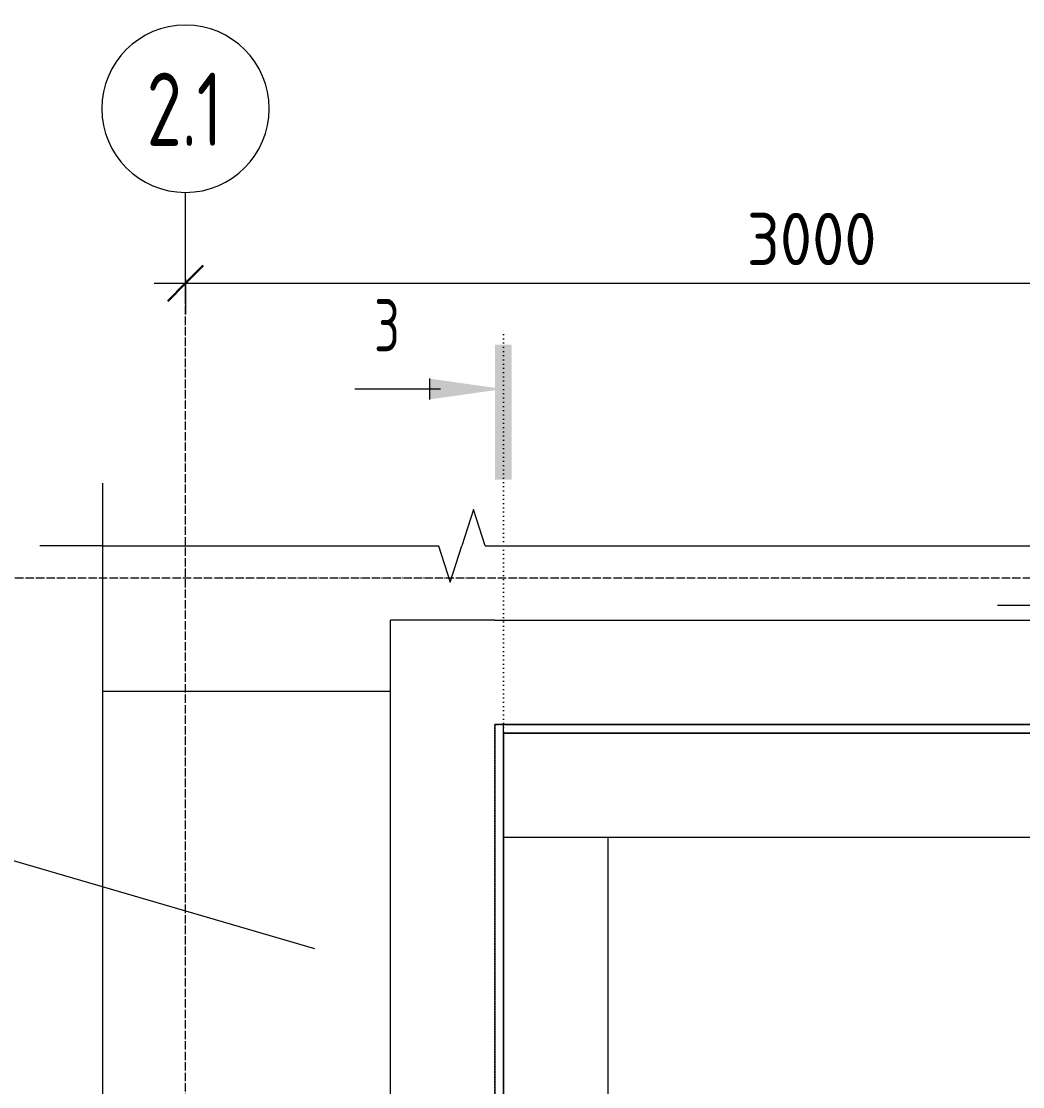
# Model space of a CAD drawing. Header units: millimetres. Extents: x 539 to 32806, y -1166 to 49726.
# Drawn here: x 2608 to 5002, y 47180 to 49726 of the extents above; entities that cross this region are included whole.
import ezdxf

# ---------------------------------------------------------------- set-up
doc = ezdxf.new("R2010")
doc.units = ezdxf.units.MM
for name, pattern in [('01 Штриховая _4 мм_', [6, 3.5, -2.5]), ('02 Штрихпунктирная _20 мм_', [25, 20, -2.5, 0, -2.5]), ('04 Пунктир 10мм', [10, 0, -10])]:
    doc.linetypes.add(name, pattern=pattern)
for name, color, linetype, lineweight in [('AA_Dim', 7, 'Continuous', 9), ('AA_Dim-50', 7, 'Continuous', 9), ('AA_Oformlenie', 7, 'Continuous', 9), ('AA_Razrez', 7, 'Continuous', 9), ('AA_Vinoska', 7, 'Continuous', 9), ('AF_Element', 7, 'Continuous', 20), ('AF_Element_Грунт', 253, 'Continuous', 20), ('AF_Stena_Опалубка', 253, 'Continuous', 20), ('KR_Fundament', 7, 'Continuous', 20), ('Оси', 7, 'Continuous', 9)]:
    doc.layers.add(name, color=color, linetype=linetype, lineweight=lineweight)
doc.styles.add('ISOCPEUR', font='isocpeur.ttf', dxfattribs={"width": 0.7, "height": 175})
doc.styles.add('ISOCPEUR_1', font='isocpeur.ttf', dxfattribs={"width": 0.9, "height": 125})
doc.styles.add('ISOCPEUR_4', font='isocpeur.ttf', dxfattribs={"width": 0.7, "height": 125})
doc.dimstyles.new('00_Точн_3_знака__прозр__1', dxfattribs={"dimscale": 304.8, "dimtxt": 124.497647, "dimasz": 0.278871, "dimexe": 0.246063, "dimexo": 0.164042, "dimgap": 0.016404, "dimtad": 1, "dimdec": 3, "dimrnd": 0.001, "dimdsep": 46, "dimtxsty": 'ISOCPEUR_1', "dimblk1": 'OBLIQUE', "dimblk2": 'OBLIQUE', "dimsah": 1, "dimcen": 0.09, "dimdle": 0.246063, "dimazin": 0, "dimtfac": 1, "dimtdec": 4, "dimtix": 1, "dimtmove": 0, "dimatfit": 3, "dimfxl": 1, "dimtvp": 1, "dimtolj": 1, "dimtzin": 0, "dimlwd": 18, "dimlwe": 18, "dimarcsym": 2})

# ---------------------------------------------------------------- blocks, each defined once
blk = doc.blocks.new('Школа429_0_КР_РД_ВходнаяГруппа3_rvt-1-Схема расположения стоек и пластин металлического навеса в осях Г_1-Е_1_2_1-3_1')
at = {"layer": 'AF_Stena_Опалубка', "color": 152}
for p, q in [((3490.1, 46395), (3490.1, 48295)), ((3740.1, 48295), (3490.1, 48295)), ((3740.1, 48295), (5310.1, 48295)), ((3740.1, 48045), (3740.1, 46145)), ((5510.1, 48045), (3740.1, 48045))]:
    blk.add_line(p, q, dxfattribs=at)
at = {"layer": 'KR_Fundament', "linetype": '01 Штриховая _4 мм_'}
for p, q in [((3740.1, 46145), (3740.1, 48045)), ((3740.1, 48045), (3760, 48045)), ((3740.1, 46145), (3740.1, 48045)), ((3740.1, 48045), (3760, 48045))]:
    blk.add_line(p, q, dxfattribs=at)
at = {"layer": 'KR_Fundament', "color": 34}
blk.add_line((3760.1, 48045), (5510.1, 48045), dxfattribs=at)
blk = doc.blocks.new('грунт2 - грунт1-3847967-Схема расположения стоек и пластин металлического навеса в осях Г_1-Е_1_2_1-3_1')
at = {"layer": 'AF_Element'}
for p, q in [((2802.1, 48125), (3490.1, 48125)), ((3760.1, 43315), (3760.1, 48045))]:
    blk.add_line(p, q, dxfattribs=at)
blk = doc.blocks.new('011_Прямоугольник обрыва _ЭлУзла_ - 011_Прямоугольник обрыва _ЭлУзла_-3732710-Схема расположения стоек и пластин металлического навеса в осях Г_1-Е_1_2_1-3_1')
at = {"layer": 'AA_Oformlenie'}
for p, q in [((0, -1769.8), (0, 0)), ((0, 0), (803.3, 0)), ((914.6, 0), (2519.8, 0))]:
    blk.add_line(p, q, dxfattribs=at)
blk = doc.blocks.new('Ось сетки - d_4мм-2765513-Схема расположения стоек и пластин металлического навеса в осях Г_1-Е_1_2_1-3_1')
at = {"layer": 'Оси'}
for start, end in [(360, 180), (360, 180), (180, 360), (180, 360)]:
    blk.add_arc((0, 0), 4, start, end, dxfattribs=at)
blk = doc.blocks.new('DIMBLOCK3-Схема расположения стоек и пластин металлического навеса в осях Г_1-Е_1_2_1-3_1')
at = {"layer": 'AA_Dim-50', "lineweight": 30}
for p, q in [((3000.1, 49100), (3042.6, 49142.5)), ((6000.1, 49100), (6042.6, 49142.5)), ((3000.1, 49100), (2957.6, 49057.5)), ((6000.1, 49100), (5957.6, 49057.5))]:
    blk.add_line(p, q, dxfattribs=at)
at = {"layer": 'AA_Dim-50', "lineweight": 18}
for p, q in [((2925.1, 49100), (6075.1, 49100)), ((3000.1, 49110.1), (3000.1, 49025)), ((3000.1, 49100), (3000.1, 49110.1)), ((6000.1, 49110.1), (6000.1, 49025)), ((6000.1, 49100), (6000.1, 49110.1))]:
    blk.add_line(p, q, dxfattribs=at)
at = {"layer": 'AA_Dim-50', "color": 0, "lineweight": 18, "insert": (4342, 49268.3), "char_height": 125, "width": 379.239, "attachment_point": 1, "line_spacing_factor": 1.149209, "style": 'ISOCPEUR_1'}
blk.add_mtext('3000', dxfattribs=at)
blk = doc.blocks.new('_Oblique')
at = {"color": 0, "linetype": 'ByBlock', "lineweight": -2}
blk.add_line((-0.5, -0.5), (0.5, 0.5), dxfattribs=at)
blk = doc.blocks.new('Разрез - Номер узла_ спереди-394134-Схема расположения стоек и пластин металлического навеса в осях Г_1-Е_1_2_1-3_1')
at = {"layer": 'AA_Razrez'}
for points in [[(7.329, 0.404), (7.329, -0.394), (0.873, -0.394), (0.873, 0.404)], [(3.497, -3.533), (2.503, -3.533), (3, 0)]]:
    blk.add_hatch(color=256, dxfattribs=at).paths.add_polyline_path(points)
for p, q in [((3, -3), (3, -7.096)), ((2.503, -3.533), (3.497, -3.533))]:
    blk.add_line(p, q, dxfattribs=at)
blk = doc.blocks.new('Разрез - Номер узла_ сзади-394133-Схема расположения стоек и пластин металлического навеса в осях Г_1-Е_1_2_1-3_1')
at = {"layer": 'AA_Razrez'}
for points in [[(7.329, 0.404), (7.329, -0.394), (0.873, -0.394), (0.873, 0.404)], [(3.497, -3.533), (2.503, -3.533), (3, 0)]]:
    blk.add_hatch(color=256, dxfattribs=at).paths.add_polyline_path(points)
for p, q in [((3, -3), (3, -7.096)), ((2.503, -3.533), (3.497, -3.533))]:
    blk.add_line(p, q, dxfattribs=at)

msp = doc.modelspace()

# ---------------------------------------------------------------- linework, layer by layer
at = {"layer": 'AA_Razrez', "linetype": '04 Пунктир 10мм'}
msp.add_line((3760.0619, 40241.0284), (3760.0619, 48997.1885), dxfattribs=at)
at = {"layer": 'AA_Vinoska'}
for p, q in [((2802.1415, 48472.299), (2802.1415, 48622.299)), ((3688.571, 48558.9491), (3660.4167, 48472.299)), ((3716.7254, 48472.299), (3688.571, 48558.9491)), ((2802.1415, 48472.299), (2652.1415, 48472.299)), ((3605.4167, 48472.299), (3632.9167, 48385.6965)), ((3632.9167, 48385.6965), (3660.4167, 48472.299)), ((3309.1479, 47509.4246), (2038.8914, 47879.4766))]:
    msp.add_line(p, q, dxfattribs=at)
at = {"layer": 'AF_Stena_Опалубка'}
for p, q in [((3760.0619, 48024.9997), (5510.0616, 48024.9997)), ((3760.0619, 48024.9997), (3760.0619, 47774.9997)), ((5510.0616, 47774.9997), (3760.0619, 47774.9997)), ((3760.0619, 46145), (3760.0619, 47774.9997)), ((4010.0619, 47774.9997), (3760.0619, 47774.9997)), ((4010.0619, 47774.9997), (4010.0619, 46145))]:
    msp.add_line(p, q, dxfattribs=at)
at = {"layer": 'KR_Fundament'}
for p, q in [((5510.0616, 48024.9997), (3760.0619, 48024.9997)), ((3760.0619, 48024.9997), (3760.0619, 43314.9999))]:
    msp.add_line(p, q, dxfattribs=at)
at = {"layer": 'Оси'}
msp.add_line((3000.0616, 49067.1614), (3000.0616, 49317.1614), dxfattribs=at)
at = {"layer": 'Оси', "linetype": '02 Штрихпунктирная _20 мм_'}
for p, q in [((3000.0616, 41144.0677), (3000.0616, 49067.1614)), ((6276.9872, 48395), (2193.8386, 48395))]:
    msp.add_line(p, q, dxfattribs=at)

# ---------------------------------------------------------------- block references
at = {"lineweight": 5}
msp.add_blockref('Школа429_0_КР_РД_ВходнаяГруппа3_rvt-1-Схема расположения стоек и пластин металлического навеса в осях Г_1-Е_1_2_1-3_1', (0, 0), dxfattribs=at)
at = {"layer": 'AA_Oformlenie'}
msp.add_blockref('011_Прямоугольник обрыва _ЭлУзла_ - 011_Прямоугольник обрыва _ЭлУзла_-3732710-Схема расположения стоек и пластин металлического навеса в осях Г_1-Е_1_2_1-3_1', (2802.1415, 48472.299), dxfattribs=at)
at = {"layer": 'AA_Razrez', "xscale": 49.99999999999998, "yscale": 49.99999999999998, "zscale": 49.99999999999998, "rotation": 269.9999999999998}
for name, p in [('Разрез - Номер узла_ спереди-394134-Схема расположения стоек и пластин металлического навеса в осях Г_1-Е_1_2_1-3_1', (3760.0619, 48997.1885)), ('Разрез - Номер узла_ сзади-394133-Схема расположения стоек и пластин металлического навеса в осях Г_1-Е_1_2_1-3_1', (5296.7031, 48480.0291))]:
    msp.add_blockref(name, p, dxfattribs=at)
at = {"layer": 'AF_Element_Грунт'}
msp.add_blockref('грунт2 - грунт1-3847967-Схема расположения стоек и пластин металлического навеса в осях Г_1-Е_1_2_1-3_1', (0, 0), dxfattribs=at)
at = {"layer": 'Оси', "xscale": 49.99999999999998, "yscale": 49.99999999999998, "zscale": 49.99999999999998}
msp.add_blockref('Ось сетки - d_4мм-2765513-Схема расположения стоек и пластин металлического навеса в осях Г_1-Е_1_2_1-3_1', (3000.0616, 49517.1614), dxfattribs=at)

# ---------------------------------------------------------------- texts
at = {"layer": 'AA_Razrez', "insert": (3451.0184, 49062.1119), "char_height": 125, "width": 75.759469, "attachment_point": 1, "style": 'ISOCPEUR_4'}
msp.add_mtext('\\fISOCPEUR|b0|i0|c204|p34|;\\W.7;3', dxfattribs=at)
at = {"layer": 'Оси', "insert": (2907.4213, 49603.3343), "char_height": 175, "width": 224.4725, "attachment_point": 1, "style": 'ISOCPEUR'}
msp.add_mtext('2.1', dxfattribs=at)

# ---------------------------------------------------------------- dimensions: what is measured, and where the dimension line sits
at = {"layer": 'AA_Dim', "lineweight": 18}
dim = msp.add_linear_dim(base=(6000.0616, 49099.9938), p1=(3000.0616, 49160.0979), p2=(6000.0616, 49160.0979), dimstyle='00_Точн_3_знака__прозр__1', override={"dimpost": '<>', "dimfxl": 3000}, dxfattribs=at)
dim.commit()
dim.dimension.update_dxf_attribs({"geometry": 'DIMBLOCK3-Схема расположения стоек и пластин металлического навеса в осях Г_1-Е_1_2_1-3_1', "text_midpoint": (4500.0616, 49167.4938)})

doc.saveas('drawing.dxf')
